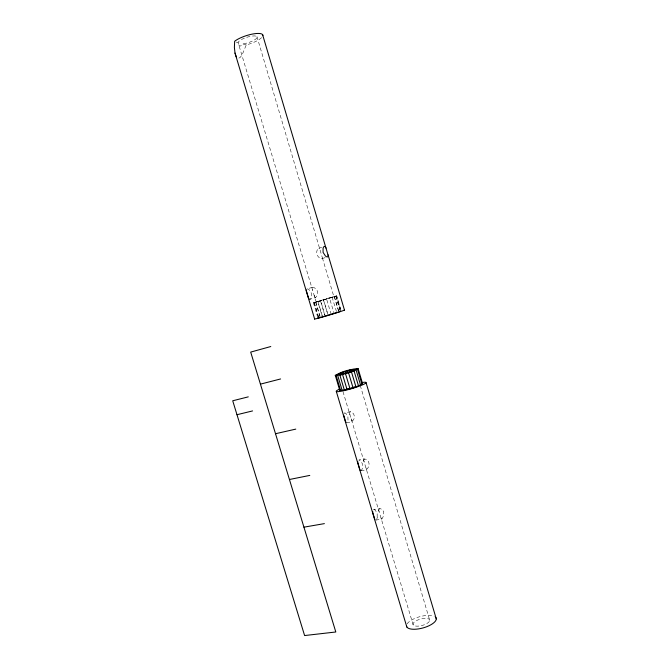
<?xml version="1.0" encoding="UTF-8"?>
<svg xmlns="http://www.w3.org/2000/svg" width="669" height="669" viewBox="0 0 669 669"><rect width="100%" height="100%" fill="white"/><g stroke="black" fill="none" stroke-linecap="round" stroke-linejoin="round"><path stroke-width="0.5" stroke-dasharray="3.35 2.51" d="M413.191 624.93L342.679 390.612M377.199 517.129L377.157 513.014L375.1 510.104A5.436 2.668 81.5 0 0 373.034 509.954M256.955 36.603L322.408 257.933L321.973 258.644C317.265 258.368 314.898 251.887 318.252 248.542L321.68 247.304M261.604 37.64A15.947 4.449 -17.8 0 1 246.953 44.748L246.242 44.923L242.128 54.9L239.895 57.71L238.557 58.136M317.917 301.61L316.169 302.062L321.622 300.264M316.169 302.062L238.131 42.724L238.515 41.779A9.968 2.785 -17.8 0 1 250.432 36.343A9.968 2.785 -17.8 0 1 256.729 38.133A9.968 2.785 -17.8 0 1 244.779 43.56L242.546 43.903M319.615 300.891L313.393 302.898L336.666 295.899L341.173 311.035M312.448 287.31L306.904 288.983A5.419 2.793 73.5 0 1 309.229 289.92L311.411 293.198L311.394 297.145A5.419 2.793 73.5 0 1 309.973 299.244L315.542 297.588L317.29 295.397L317.583 291.349L316.061 289.016L314.045 287.578L312.448 287.31L311.997 288.071L312.565 290.087M375.702 520.189L381.966 518.91L383.504 516.05L383.78 511.86L382.317 509.686L380.393 508.641L373.687 509.644M360.859 470.591C365.65 471.386 369.221 468.3 369.087 463.742C368.937 458.533 362.539 457.839 358.868 460.113A5.411 2.709 79.9 0 1 360.315 460.682L362.397 463.676L362.431 467.756A5.411 2.709 79.9 0 1 361.201 470.399M379.607 508.599L378.679 510.154L379.365 512.529M364.672 458.934L363.685 460.331L364.346 462.639M322.408 257.933L333.881 296.727L332.159 297.32M346.5 422.507C350.523 422.758 354.846 420.818 354.277 416.302C354.169 414.195 352.613 412.004 350.405 411.728L344.711 413.041M321.973 258.644L325.719 257.456M332.25 297.354L317.834 301.694L322.391 316.939M323.846 299.587L320.568 300.54L325.017 315.45M326.154 298.892L329.424 297.881L334.14 313.477M328.379 298.232L336.666 295.899M330.394 297.646L333.881 296.727M350.405 411.728L349.435 412.982L350.28 415.884M315.542 297.588L314.748 297.228L314.121 295.255M381.656 519.177L380.979 517.906M236.241 42.097L238.122 42.624M246.242 44.923L242.613 43.895L241.174 45.709L239.903 46.094L238.866 45.066L238.131 42.724M318.879 248.207L319.682 248.709M366.696 469.437L365.943 467.94M352.228 421.219L351.158 418.811M320.51 300.916L325.067 316.194M317.942 301.359L322.399 316.286M315.785 302.037L320.259 317.006M315.668 302.313L320.217 317.516M314.246 302.547L318.737 317.549M314.154 302.723L318.695 317.875M313.427 302.84L317.934 317.892M336.616 295.865L341.106 310.951M335.913 296.175L340.437 311.361M335.788 296.066L340.262 311.102M334.408 296.668L338.949 311.905M334.224 296.492L338.69 311.478M332.058 297.111L336.8 312.624M331.155 314.397L326.497 298.742L323.478 299.653L327.927 314.547M323.495 300.03L328.061 315.325M360.265 385.469L429.732 620.355A8.647 3.295 -15.3 0 1 417.071 626.167A8.647 3.295 -15.3 0 1 417.239 620.247A8.647 3.295 -15.3 0 1 429.732 620.355M407.128 623.851A15.37 5.862 -15.3 0 1 419.731 616.693A15.37 5.862 -15.3 0 1 434.315 616.325M377.241 517.262A5.436 2.668 81.5 0 1 376.605 519.395M344.083 413.208A4.9 2.492 78.2 0 1 346.065 413.659L347.888 416.469L347.997 420.124A4.9 2.492 78.2 0 1 346.835 422.39"/><path stroke-width="1" d="M335.253 375.184L339.777 390.453C347.629 389.994 355.757 387.585 362.615 383.73L358.032 368.452C350.347 369.397 341.558 371.37 335.294 375.485C342.929 374.607 351.986 372.566 358.032 368.452M340.437 389.534L339.777 390.453M317.934 317.892L318.737 317.549M354.821 386.866L356.142 386.381M338.949 311.905L340.437 311.361M343.097 372.165L337.912 374.682L348.081 372.491L355.507 369.48L351.844 369.698L343.097 372.165L343.682 374.138M338.23 312.139L320.944 317.323M354.077 387.108L351.033 388.062M270.786 346.534L250.691 352.095L335.805 631.988L304.604 635.55L232.72 400.781L248.283 396.859M347.98 388.881L350.247 388.288M260.433 384.14L280.595 378.955M236.985 414.713L252.573 410.925M320.217 317.516L317.917 318.009M275.519 433.729L295.782 429.113M345.923 389.341L347.295 389.032M289.434 479.497L309.789 475.408M303.927 527.172L324.39 523.626M374.857 519.654L372.733 512.579A5.444 1.43 77.3 0 1 372.717 511.442M308.526 298.073L306.343 290.798A5.419 1.497 73.4 0 1 306.394 289.886M326.046 248.09L325.895 247.789A5.528 1.355 73 0 0 324.482 246.401A5.528 2.693 72.5 0 0 323.077 248.358L323.077 252.372L325.285 255.784A5.528 2.693 72.5 0 0 327.593 256.863A5.528 1.355 73 0 0 328.086 255.165L262.566 34.579M262.842 35.708A15.947 4.449 -17.8 0 0 252.255 34.102A15.947 4.449 -17.8 0 0 234.66 41.261L234.384 47.424L235.02 53.06L236.216 56.781M342.503 374.339L347.027 389.467M341.29 372.809L341.884 374.782M340.345 373.185L340.931 375.167M339.844 374.958L344.359 390.06M337.669 375.376L342.168 390.437M336.114 375.552L340.605 390.571M235.02 53.06L314.639 319.004M336.34 391.524L406.844 627.029M328.053 254.839L344.468 310.065M366.085 382.768L436.28 618.892M357.48 369.246L361.962 384.29M356.067 369.94L360.558 385.026M354.001 370.777L358.509 385.904M353.525 369.372L354.11 371.362M351.844 369.698L352.429 371.68M351.417 371.705L355.933 386.849M349.82 370.174L350.405 372.156M348.507 372.65L353.023 387.803M347.587 370.777L348.173 372.75M345.296 371.454L345.881 373.427M345.463 373.553L349.987 388.697M343.707 415.273L345.656 421.788A4.9 1.338 75.7 0 0 346.099 422.298M435.787 617.437A15.37 5.862 -15.3 0 1 423.025 627.94A15.37 5.862 -15.3 0 1 406.484 625.548M362.606 382.425A15.604 1.79 -16.4 0 1 361.678 385.219A15.604 1.79 -16.4 0 1 341.357 391.198A15.604 1.79 -16.4 0 1 339.108 389.341M344.376 309.956A15.671 0.502 -16.7 0 1 329.65 314.974A15.671 0.502 -16.7 0 1 314.673 318.854M309.555 299.194A5.419 1.497 73.4 0 1 309.061 298.792M357.831 461.719A5.411 1.455 76.5 0 0 357.84 462.806L359.972 469.931A5.411 1.455 76.5 0 0 360.44 470.432"/></g></svg>
